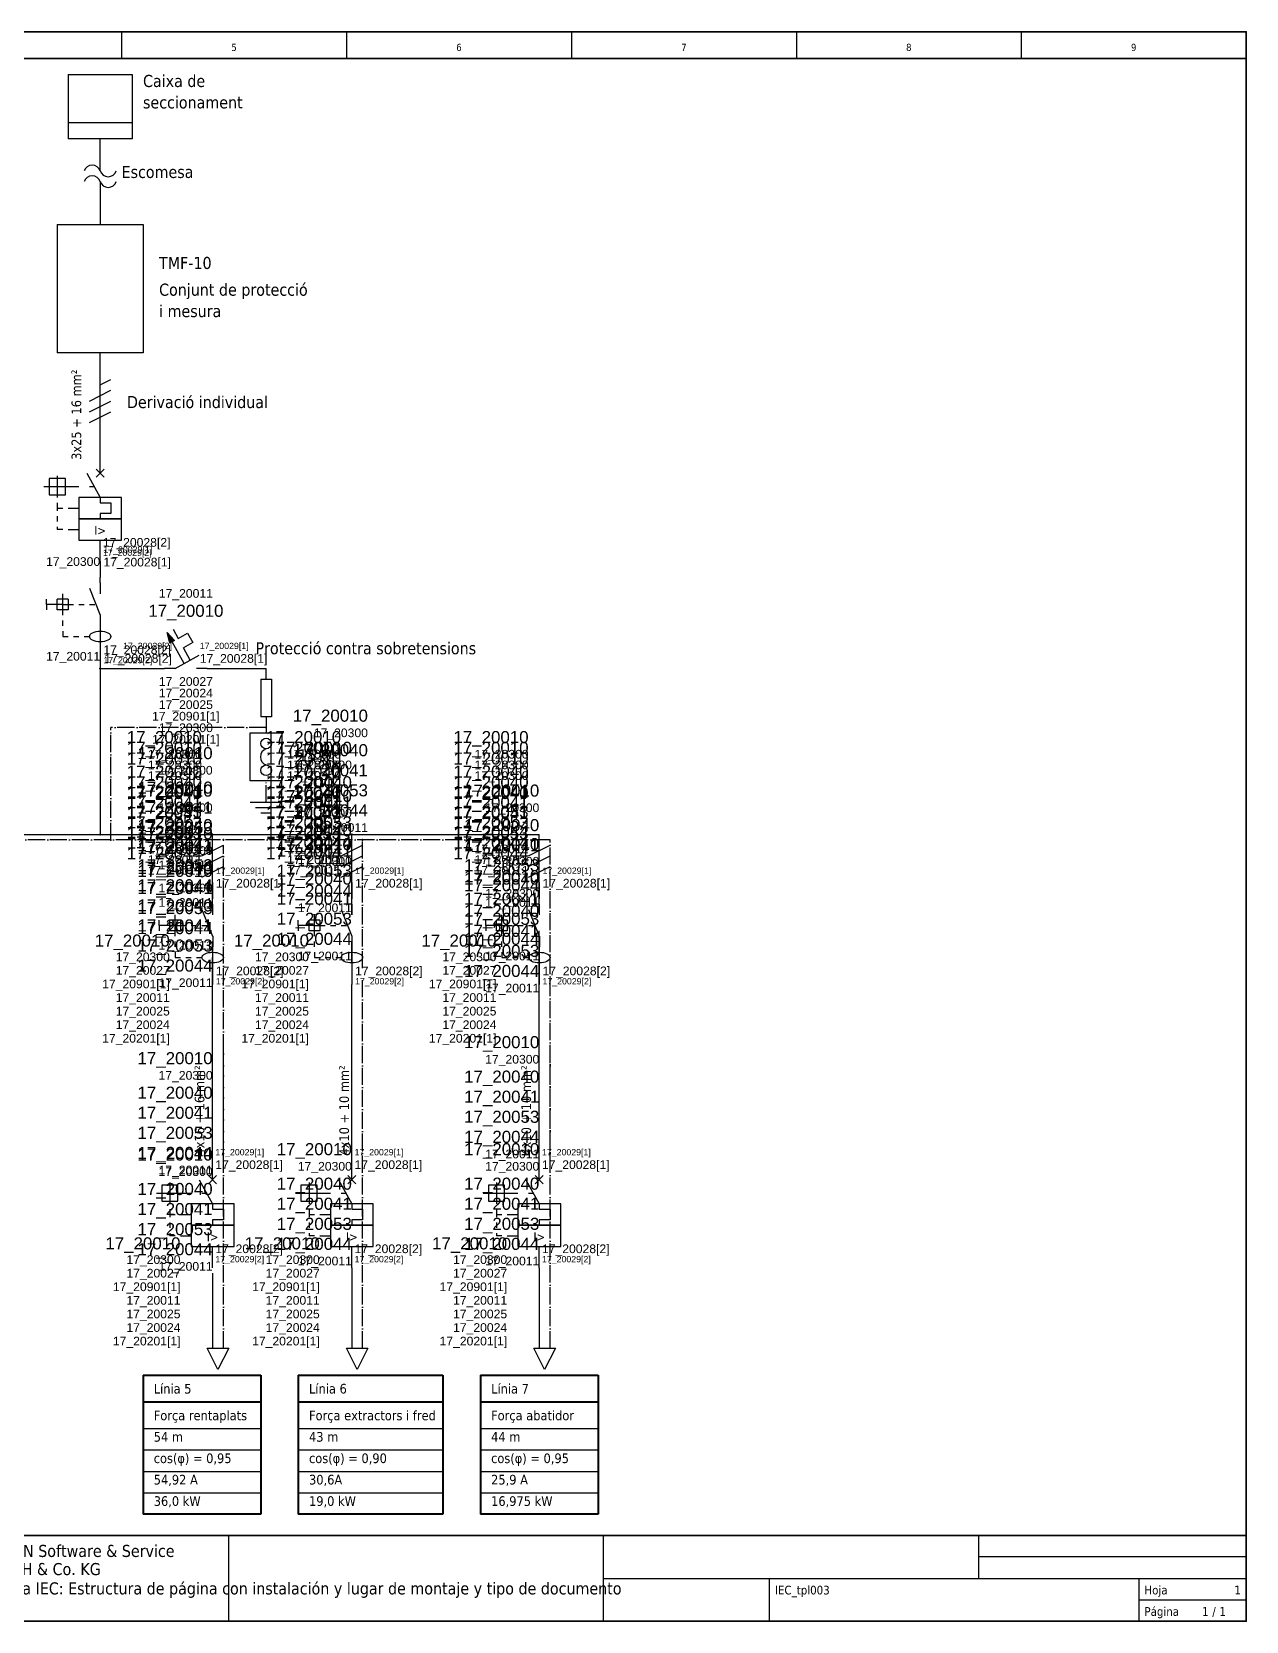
# Model space of a CAD drawing. Header units: millimetres. Extents: x 2792 to 4993, y 1483 to 2534.
# Drawn here: x 2985.7 to 3212.5, y 1483.4 to 1780.4 of the extents above; entities that cross this region are included whole.
import ezdxf
from ezdxf.enums import TextEntityAlignment as Align

# ---------------------------------------------------------------- set-up
doc = ezdxf.new("R2010")
doc.units = ezdxf.units.MM
doc.linetypes.add('EPL_DASHDOT', pattern=[1, 0.8, -0.1, 0, -0.1])
doc.layers.add('1', color=7, linetype='Continuous')
for name, color, linetype, lineweight in [('EPLAN201', 7, 'Continuous', 35), ('EPLAN451', 7, 'Continuous', 35), ('EPLAN452', 7, 'Continuous', 35), ('EPLAN453', 7, 'Continuous', 35)]:
    doc.layers.add(name, color=color, linetype=linetype, lineweight=lineweight)
doc.layers.get('0').off()
doc.styles.get("Standard").update_dxf_attribs({"font": 'arial.ttf'})
doc.styles.add('Tahoma', font='tahoma.ttf')

# ---------------------------------------------------------------- blocks, each defined once
blk = doc.blocks.new('EPLFRAME')
at = {"layer": 'EPLAN201', "color": 0, "linetype": 'Continuous', "lineweight": 25, "ltscale": 4}
for p, q in [((210, 297), (210, 292)), ((252, 297), (252, 292)), ((294, 297), (294, 292)), ((336, 297), (336, 292)), ((378, 297), (378, 292)), ((230, 0), (230, 16)), ((300, 0), (300, 16)), ((370, 16), (370, 8)), ((420, 12), (370, 12)), ((300, 8), (420, 8)), ((331, 0), (331, 8)), ((400, 0), (400, 8)), ((400, 4), (420, 4))]:
    blk.add_line(p, q, dxfattribs=at)
at = {"layer": 'EPLAN201', "color": 0, "linetype": 'Continuous', "lineweight": 35, "ltscale": 4}
for p, q in [((0, 292), (420, 292)), ((0, 16), (420, 16))]:
    blk.add_line(p, q, dxfattribs=at)
blk.add_lwpolyline([(0, 0), (420, 0), (420, 297), (0, 297)], close=True, dxfattribs=at)
at = {"color": 0}
for tag, p in [('53_19005_1', (21, 293)), ('53_19005', (63, 293)), ('53_19005_8', (105, 293)), ('53_19005_6', (147, 293)), ('53_19005_7', (189, 293)), ('53_19005_9', (231, 293)), ('53_19005_3', (273, 293)), ('53_19005_2', (315, 293)), ('53_19005_4', (357, 293)), ('53_19005_5', (399, 293))]:
    blk.add_attdef(tag, text='', height=1.3545, dxfattribs=at).set_placement(p, align=Align.BOTTOM_CENTER)
for tag, p, height in [('4_11041', (1, 19.2575), 2.2575), ('4_11071[1]', (1, 14.6254), 1.6254), ('4_11074[1]', (21, 14.6254), 1.6254), ('4_11070[1]', (41, 14.6254), 1.6254), ('4_11024', (73, 14.6254), 1.6254), ('14_10014', (101, 14.2575), 2.2575), ('14_10015', (185, 14.2575), 2.2575), ('4_11011', (231, 14.2575), 2.2575), ('4_11030', (301, 14.2575), 2.2575), ('4_11036', (374, 14.6254), 1.6254), ('4_11071[2]', (1, 10.6254), 1.6254), ('4_11074[2]', (21, 10.6254), 1.6254), ('4_11070[2]', (41, 10.6254), 1.6254), ('4_11022', (73, 10.6254), 1.6254), ('4_1540', (374, 10.6254), 1.6254), ('14_10011', (101, 7.2575), 2.2575), ('4_11071[3]', (1, 6.6254), 1.6254), ('4_11074[3]', (21, 6.6254), 1.6254), ('4_11070[3]', (41, 6.6254), 1.6254), ('4_11080', (73, 6.6254), 1.6254), ('4_11059', (301, 6.6254), 1.6254), ('14_10013', (332, 6.6254), 1.6254), ('14_10151', (73, 2.6254), 1.6254), ('14_10300', (415, 2.6254), 1.6254)]:
    blk.add_attdef(tag, p, '', height=height, dxfattribs=at)
for tag, height, p in [('4_11040', 2.2575, (419, 19.2575)), ('4_11000', 1.6254, (419, 6.6254)), ('4_11085', 1.6254, (141, 2.6254)), ('4_11086', 1.6254, (183, 2.6254)), ('4_25020', 1.6254, (413, 2.6254))]:
    blk.add_attdef(tag, text='', height=height, dxfattribs=at).set_placement(p, align=Align.RIGHT)
at = {"layer": 'EPLAN201', "color": 0, "style": 'Tahoma'}
for s, p in [('Hoja', (401, 5)), ('Página', (401, 1))]:
    blk.add_text(s, height=1.6254, dxfattribs=at).set_placement(p)
blk.add_text('/', height=1.6254, dxfattribs=at).set_placement((413.997, 0.9974), align=Align.CENTER)

msp = doc.modelspace()

# ---------------------------------------------------------------- hatches: boundary and pattern name
at = {"layer": '1', "linetype": 'Continuous', "lineweight": 25, "ltscale": 4}
msp.add_hatch(color=256, dxfattribs=at).paths.add_polyline_path([(3010.98, 1668.21), (3012.38, 1666.7), (3011.51, 1666.22)], flags=0)

# ---------------------------------------------------------------- linework, layer by layer
at = {"layer": '1', "linetype": 'Continuous', "lineweight": 30, "ltscale": 4}
for p, q in [((2992.49, 1772.44), (3004.49, 1772.44)), ((2992.49, 1772.44), (2992.49, 1761.44)), ((3004.49, 1772.44), (3004.49, 1761.44)), ((3004.49, 1763.44), (2992.49, 1763.44)), ((2992.49, 1761.44), (2992.49, 1760.44)), ((3004.49, 1761.44), (3004.49, 1760.44)), ((3004.49, 1760.44), (2992.49, 1760.44)), ((2998.49, 1754.44), (2998.49, 1760.44)), ((2998.49, 1752.44), (2998.49, 1744.44)), ((2990.49, 1744.44), (3006.49, 1744.44)), ((2990.49, 1744.44), (2990.49, 1720.44)), ((3006.49, 1744.44), (3006.49, 1720.44)), ((3006.49, 1720.44), (2990.49, 1720.44)), ((2998.49, 1661.44), (3010.49, 1661.44)), ((3018.49, 1661.44), (3029.49, 1661.44)), ((3029.49, 1659.44), (3029.49, 1661.44)), ((3028.49, 1659.44), (3030.49, 1659.44)), ((3028.49, 1659.44), (3028.49, 1652.44)), ((3030.49, 1659.44), (3030.49, 1652.44)), ((3030.49, 1652.44), (3028.49, 1652.44)), ((3029.49, 1652.44), (3029.49, 1649.44)), ((3026.49, 1649.44), (3032.49, 1649.44)), ((3026.49, 1640.44), (3026.49, 1649.44)), ((3032.49, 1640.44), (3032.49, 1649.44)), ((3032.49, 1640.44), (3026.49, 1640.44)), ((3032.49, 1636.44), (3026.49, 1636.44)), ((3031.49, 1635.44), (3027.49, 1635.44)), ((3030.49, 1634.44), (3028.49, 1634.44)), ((3018.49, 1534.44), (3021.49, 1534.44)), ((3020.49, 1530.44), (3018.49, 1534.44)), ((3022.49, 1534.44), (3020.49, 1530.44)), ((3021.49, 1534.44), (3022.49, 1534.44)), ((3044.49, 1534.44), (3047.49, 1534.44)), ((3046.49, 1530.44), (3044.49, 1534.44)), ((3048.49, 1534.44), (3046.49, 1530.44)), ((3047.49, 1534.44), (3048.49, 1534.44)), ((3079.49, 1534.44), (3082.49, 1534.44)), ((3081.49, 1530.44), (3079.49, 1534.44)), ((3083.49, 1534.44), (3081.49, 1530.44)), ((3082.49, 1534.44), (3083.49, 1534.44)), ((3006.49, 1519.44), (3028.49, 1519.44)), ((3035.49, 1519.44), (3062.49, 1519.44)), ((3069.49, 1519.44), (3091.49, 1519.44)), ((3006.49, 1515.44), (3028.49, 1515.44)), ((3035.49, 1515.44), (3062.49, 1515.44)), ((3069.49, 1515.44), (3091.49, 1515.44)), ((3006.49, 1511.44), (3028.49, 1511.44)), ((3035.49, 1511.44), (3062.49, 1511.44)), ((3069.49, 1511.44), (3091.49, 1511.44)), ((3006.49, 1507.44), (3028.49, 1507.44)), ((3035.49, 1507.44), (3062.49, 1507.44)), ((3069.49, 1507.44), (3091.49, 1507.44))]:
    msp.add_line(p, q, dxfattribs=at)
at = {"layer": '1', "linetype": 'Continuous', "lineweight": 25, "ltscale": 4}
for p, q in [((2998.49, 1701.44), (2998.49, 1720.44)), ((2998.49, 1714.44), (3000.49, 1715.44)), ((2996.49, 1711.44), (3000.49, 1713.44)), ((2996.49, 1709.44), (3000.49, 1711.44)), ((2996.49, 1707.44), (3000.49, 1709.44)), ((2998.49, 1697.94), (2998.49, 1701.44)), ((2990.49, 1697.44), (2990.49, 1693.44)), ((2995.99, 1697.94), (2998.49, 1693.44)), ((2997.74, 1697.19), (2999.24, 1698.69)), ((2997.74, 1698.69), (2999.24, 1697.19)), ((2987.99, 1695.44), (2994.49, 1695.44)), ((2996.49, 1695.44), (2997.49, 1695.44)), ((2990.49, 1692.44), (2990.49, 1691.44)), ((2990.49, 1691.44), (2991.49, 1691.44)), ((2990.49, 1691.44), (2990.49, 1690.94)), ((2990.49, 1689.94), (2990.49, 1688.94)), ((2992.49, 1691.44), (2994.49, 1691.44)), ((2990.49, 1687.94), (2990.49, 1687.44)), ((2991.49, 1687.44), (2990.49, 1687.44)), ((2992.49, 1687.44), (2994.49, 1687.44)), ((2998.49, 1681.44), (2998.49, 1685.44)), ((2998.49, 1681.44), (2998.49, 1683.44)), ((2998.49, 1681.44), (2998.49, 1678.44)), ((2998.49, 1677.44), (2998.49, 1678.44)), ((2991.49, 1674.44), (2991.49, 1675.44)), ((2996.49, 1676.44), (2998.49, 1671.44)), ((2988.49, 1673.44), (2988.49, 1674.44)), ((2988.49, 1673.44), (2988.49, 1672.44)), ((2989.49, 1673.44), (2988.49, 1673.44)), ((2990.49, 1673.44), (2989.49, 1673.44)), ((2990.49, 1672.44), (2990.49, 1674.44)), ((2992.49, 1674.44), (2990.49, 1674.44)), ((2991.49, 1673.44), (2990.49, 1673.44)), ((2992.49, 1672.44), (2990.49, 1672.44)), ((2991.49, 1672.44), (2991.49, 1674.44)), ((2991.49, 1673.44), (2992.49, 1673.44)), ((2991.49, 1671.44), (2991.49, 1672.44)), ((2992.49, 1674.44), (2992.49, 1672.44)), ((2992.49, 1673.44), (2993.49, 1673.44)), ((2994.49, 1673.44), (2995.49, 1673.44)), ((2996.49, 1673.44), (2997.49, 1673.44)), ((2991.49, 1669.44), (2991.49, 1670.44)), ((2998.49, 1669.44), (2998.49, 1664.44)), ((2991.49, 1668.44), (2991.49, 1667.44)), ((2991.49, 1667.44), (2992.49, 1667.44)), ((2993.49, 1667.44), (2994.49, 1667.44)), ((2995.49, 1667.44), (2996.49, 1667.44)), ((3014.18, 1662.37), (3011.94, 1666.46)), ((3012.11, 1668.83), (3013.07, 1667.08)), ((3013.07, 1667.08), (3014.82, 1668.04)), ((3015.78, 1666.29), (3014.03, 1665.33)), ((3014.82, 1668.04), (3015.78, 1666.29)), ((2998.49, 1664.44), (2998.49, 1662.44)), ((3012.49, 1661.43), (3016.99, 1663.93)), ((3015.31, 1662.99), (3014.03, 1665.33)), ((2998.49, 1662.44), (2998.49, 1634.44)), ((2998.49, 1634.44), (2998.49, 1630.44)), ((2937.49, 1630.44), (3080.49, 1630.44)), ((3017.49, 1626.44), (3021.49, 1628.44)), ((3019.49, 1623.44), (3019.49, 1630.44)), ((3043.49, 1626.44), (3047.49, 1628.44)), ((3045.49, 1624.44), (3045.49, 1630.44)), ((3048.49, 1630.44), (3080.49, 1630.44)), ((3078.49, 1626.44), (3082.49, 1628.44)), ((3080.49, 1616.44), (3080.49, 1630.44)), ((3017.49, 1624.44), (3021.49, 1626.44)), ((3043.49, 1624.44), (3047.49, 1626.44)), ((3078.49, 1624.44), (3082.49, 1626.44)), ((3017.49, 1622.44), (3021.49, 1624.44)), ((3019.49, 1616.44), (3019.49, 1623.44)), ((3043.49, 1622.44), (3047.49, 1624.44)), ((3045.49, 1615.44), (3045.49, 1624.44)), ((3078.49, 1622.44), (3082.49, 1624.44)), ((3019.49, 1621.44), (3019.49, 1618.44)), ((3045.49, 1621.44), (3045.49, 1618.44)), ((3080.49, 1621.44), (3080.49, 1618.44)), ((3017.49, 1616.44), (3019.49, 1611.44)), ((3019.49, 1617.44), (3019.49, 1618.44)), ((3043.49, 1616.44), (3045.49, 1611.44)), ((3045.49, 1617.44), (3045.49, 1618.44)), ((3078.49, 1616.44), (3080.49, 1611.44)), ((3080.49, 1617.44), (3080.49, 1618.44)), ((3009.49, 1613.44), (3009.49, 1614.44)), ((3009.49, 1613.44), (3009.49, 1612.44)), ((3010.49, 1613.44), (3009.49, 1613.44)), ((3011.49, 1613.44), (3010.49, 1613.44)), ((3011.49, 1612.44), (3011.49, 1614.44)), ((3013.49, 1614.44), (3011.49, 1614.44)), ((3012.49, 1613.44), (3011.49, 1613.44)), ((3012.49, 1614.44), (3012.49, 1615.44)), ((3012.49, 1612.44), (3012.49, 1614.44)), ((3012.49, 1613.44), (3013.49, 1613.44)), ((3013.49, 1614.44), (3013.49, 1612.44)), ((3013.49, 1613.44), (3014.49, 1613.44)), ((3015.49, 1613.44), (3016.49, 1613.44)), ((3017.49, 1613.44), (3018.49, 1613.44)), ((3035.49, 1613.44), (3035.49, 1614.44)), ((3035.49, 1613.44), (3035.49, 1612.44)), ((3036.49, 1613.44), (3035.49, 1613.44)), ((3037.49, 1613.44), (3036.49, 1613.44)), ((3037.49, 1612.44), (3037.49, 1614.44)), ((3039.49, 1614.44), (3037.49, 1614.44)), ((3038.49, 1613.44), (3037.49, 1613.44)), ((3038.49, 1614.44), (3038.49, 1615.44)), ((3038.49, 1612.44), (3038.49, 1614.44)), ((3038.49, 1613.44), (3039.49, 1613.44)), ((3039.49, 1614.44), (3039.49, 1612.44)), ((3039.49, 1613.44), (3040.49, 1613.44)), ((3041.49, 1613.44), (3042.49, 1613.44)), ((3043.49, 1613.44), (3044.49, 1613.44)), ((3070.49, 1613.44), (3070.49, 1614.44)), ((3070.49, 1613.44), (3070.49, 1612.44)), ((3071.49, 1613.44), (3070.49, 1613.44)), ((3072.49, 1613.44), (3071.49, 1613.44)), ((3072.49, 1612.44), (3072.49, 1614.44)), ((3074.49, 1614.44), (3072.49, 1614.44)), ((3073.49, 1613.44), (3072.49, 1613.44)), ((3073.49, 1614.44), (3073.49, 1615.44)), ((3073.49, 1612.44), (3073.49, 1614.44)), ((3073.49, 1613.44), (3074.49, 1613.44)), ((3074.49, 1614.44), (3074.49, 1612.44)), ((3074.49, 1613.44), (3075.49, 1613.44)), ((3076.49, 1613.44), (3077.49, 1613.44)), ((3078.49, 1613.44), (3079.49, 1613.44)), ((3013.49, 1612.44), (3011.49, 1612.44)), ((3012.49, 1611.44), (3012.49, 1612.44)), ((3012.49, 1609.44), (3012.49, 1610.44)), ((3019.49, 1608.44), (3019.49, 1610.44)), ((3039.49, 1612.44), (3037.49, 1612.44)), ((3038.49, 1611.44), (3038.49, 1612.44)), ((3038.49, 1609.44), (3038.49, 1610.44)), ((3045.49, 1606.44), (3045.49, 1610.44)), ((3074.49, 1612.44), (3072.49, 1612.44)), ((3073.49, 1611.44), (3073.49, 1612.44)), ((3073.49, 1609.44), (3073.49, 1610.44)), ((3080.49, 1606.44), (3080.49, 1612.44)), ((3012.49, 1608.44), (3012.49, 1607.44)), ((3012.49, 1607.44), (3013.49, 1607.44)), ((3014.49, 1607.44), (3015.49, 1607.44)), ((3016.49, 1607.44), (3017.49, 1607.44)), ((3019.49, 1609.44), (3019.49, 1604.44)), ((3019.49, 1601.44), (3019.49, 1607.44)), ((3038.49, 1608.44), (3038.49, 1607.44)), ((3038.49, 1607.44), (3039.49, 1607.44)), ((3040.49, 1607.44), (3041.49, 1607.44)), ((3042.49, 1607.44), (3043.49, 1607.44)), ((3045.49, 1609.44), (3045.49, 1604.44)), ((3073.49, 1608.44), (3073.49, 1607.44)), ((3073.49, 1607.44), (3074.49, 1607.44)), ((3075.49, 1607.44), (3076.49, 1607.44)), ((3077.49, 1607.44), (3078.49, 1607.44)), ((3080.49, 1609.44), (3080.49, 1604.44)), ((3080.49, 1600.44), (3080.49, 1608.44)), ((3019.49, 1566.44), (3019.49, 1604.44)), ((3019.49, 1604.44), (3019.49, 1602.44)), ((3045.49, 1604.44), (3045.49, 1602.44)), ((3080.49, 1569.44), (3080.49, 1605.44)), ((3080.49, 1604.44), (3080.49, 1602.44)), ((3019.49, 1567.44), (3019.49, 1602.44)), ((3045.49, 1567.44), (3045.49, 1602.44)), ((3080.49, 1567.44), (3080.49, 1602.44)), ((3019.49, 1565.94), (3019.49, 1569.44)), ((3045.49, 1565.94), (3045.49, 1569.44)), ((3080.49, 1565.94), (3080.49, 1569.44)), ((3011.49, 1565.44), (3011.49, 1561.44)), ((3016.99, 1565.94), (3019.49, 1561.44)), ((3018.74, 1565.19), (3020.24, 1566.69)), ((3018.74, 1566.69), (3020.24, 1565.19)), ((3037.49, 1565.44), (3037.49, 1561.44)), ((3042.99, 1565.94), (3045.49, 1561.44)), ((3044.74, 1565.19), (3046.24, 1566.69)), ((3044.74, 1566.69), (3046.24, 1565.19)), ((3072.49, 1565.44), (3072.49, 1561.44)), ((3077.99, 1565.94), (3080.49, 1561.44)), ((3079.74, 1565.19), (3081.24, 1566.69)), ((3079.74, 1566.69), (3081.24, 1565.19)), ((3008.99, 1563.44), (3015.49, 1563.44)), ((3017.49, 1563.44), (3018.49, 1563.44)), ((3034.99, 1563.44), (3041.49, 1563.44)), ((3043.49, 1563.44), (3044.49, 1563.44)), ((3069.99, 1563.44), (3076.49, 1563.44)), ((3078.49, 1563.44), (3079.49, 1563.44)), ((3011.49, 1560.44), (3011.49, 1559.44)), ((3011.49, 1559.44), (3012.49, 1559.44)), ((3011.49, 1559.44), (3011.49, 1558.94)), ((3013.49, 1559.44), (3015.49, 1559.44)), ((3037.49, 1560.44), (3037.49, 1559.44)), ((3037.49, 1559.44), (3038.49, 1559.44)), ((3037.49, 1559.44), (3037.49, 1558.94)), ((3039.49, 1559.44), (3041.49, 1559.44)), ((3072.49, 1560.44), (3072.49, 1559.44)), ((3072.49, 1559.44), (3073.49, 1559.44)), ((3072.49, 1559.44), (3072.49, 1558.94)), ((3074.49, 1559.44), (3076.49, 1559.44)), ((3011.49, 1557.94), (3011.49, 1556.94)), ((3037.49, 1557.94), (3037.49, 1556.94)), ((3072.49, 1557.94), (3072.49, 1556.94)), ((3011.49, 1555.94), (3011.49, 1555.44)), ((3012.49, 1555.44), (3011.49, 1555.44)), ((3013.49, 1555.44), (3015.49, 1555.44)), ((3019.49, 1549.44), (3019.49, 1553.44)), ((3037.49, 1555.94), (3037.49, 1555.44)), ((3038.49, 1555.44), (3037.49, 1555.44)), ((3039.49, 1555.44), (3041.49, 1555.44)), ((3045.49, 1549.44), (3045.49, 1553.44)), ((3072.49, 1555.94), (3072.49, 1555.44)), ((3073.49, 1555.44), (3072.49, 1555.44)), ((3074.49, 1555.44), (3076.49, 1555.44)), ((3080.49, 1549.44), (3080.49, 1553.44)), ((3019.49, 1548.44), (3019.49, 1534.44)), ((3045.49, 1549.44), (3045.49, 1534.44)), ((3080.49, 1549.44), (3080.49, 1534.44))]:
    msp.add_line(p, q, dxfattribs=at)
at = {"layer": '1', "linetype": 'Continuous', "lineweight": 25}
for p, q in [((2998.49, 1677.44), (2998.49, 1675.44)), ((2998.5, 1671.44), (2998.5, 1669.44)), ((3012.49, 1661.43), (3010.49, 1661.43)), ((3018.49, 1661.44), (3016.49, 1661.44)), ((3019.49, 1617.44), (3019.49, 1615.44)), ((3045.49, 1617.44), (3045.49, 1615.44)), ((3080.49, 1617.44), (3080.49, 1615.44)), ((3019.5, 1611.44), (3019.5, 1609.44)), ((3045.5, 1611.44), (3045.5, 1609.44)), ((3080.5, 1611.44), (3080.5, 1609.44))]:
    msp.add_line(p, q, dxfattribs=at)
at = {"layer": '1', "linetype": 'EPL_DASHDOT', "lineweight": 30, "ltscale": 4}
for p, q in [((3000.49, 1629.44), (3000.49, 1650.44)), ((3029.49, 1650.44), (3000.49, 1650.44)), ((3029.49, 1636.44), (3029.49, 1640.44)), ((3082.49, 1629.44), (2939.49, 1629.44)), ((3021.49, 1569.44), (3021.49, 1628.44)), ((3047.49, 1605.44), (3047.49, 1629.44)), ((3082.49, 1567.44), (3082.49, 1629.44)), ((3047.49, 1534.44), (3047.49, 1603.44)), ((3021.49, 1534.44), (3021.49, 1591.44)), ((3082.49, 1534.44), (3082.49, 1588.44))]:
    msp.add_line(p, q, dxfattribs=at)
at = {"layer": '1', "linetype": 'Continuous', "lineweight": 40, "ltscale": 4}
for p, q in [((3006.49, 1529.44), (3006.49, 1524.44)), ((3006.49, 1529.44), (3028.49, 1529.44)), ((3028.49, 1529.44), (3028.49, 1524.44)), ((3035.49, 1529.44), (3035.49, 1524.44)), ((3035.49, 1529.44), (3062.49, 1529.44)), ((3062.49, 1529.44), (3062.49, 1524.44)), ((3069.49, 1529.44), (3069.49, 1524.44)), ((3069.49, 1529.44), (3091.49, 1529.44)), ((3091.49, 1529.44), (3091.49, 1524.44)), ((3006.49, 1524.44), (3006.49, 1506.44)), ((3006.49, 1524.44), (3006.49, 1503.44)), ((3006.49, 1524.44), (3028.49, 1524.44)), ((3028.49, 1524.44), (3028.49, 1506.44)), ((3028.49, 1524.44), (3028.49, 1503.44)), ((3035.49, 1524.44), (3035.49, 1506.44)), ((3035.49, 1524.44), (3035.49, 1503.44)), ((3035.49, 1524.44), (3062.49, 1524.44)), ((3062.49, 1524.44), (3062.49, 1503.44)), ((3069.49, 1524.44), (3069.49, 1506.44)), ((3069.49, 1524.44), (3069.49, 1503.44)), ((3069.49, 1524.44), (3091.49, 1524.44)), ((3091.49, 1524.44), (3091.49, 1506.44)), ((3091.49, 1524.44), (3091.49, 1503.44)), ((3028.49, 1503.44), (3006.49, 1503.44)), ((3062.49, 1503.44), (3035.49, 1503.44)), ((3091.49, 1503.44), (3069.49, 1503.44))]:
    msp.add_line(p, q, dxfattribs=at)
at = {"layer": '1', "linetype": 'Continuous', "lineweight": 25, "ltscale": 4}
for points in [[(2988.99, 1693.94), (2991.99, 1693.94), (2991.99, 1696.94), (2988.99, 1696.94)], [(2994.49, 1689.44), (3002.49, 1689.44), (3002.49, 1693.44), (2994.49, 1693.44)], [(2994.49, 1685.44), (3002.49, 1685.44), (3002.49, 1689.44), (2994.49, 1689.44)], [(3010.98, 1668.21), (3012.38, 1666.7), (3011.51, 1666.22), (3010.98, 1668.21)], [(3009.99, 1561.94), (3012.99, 1561.94), (3012.99, 1564.94), (3009.99, 1564.94)], [(3035.99, 1561.94), (3038.99, 1561.94), (3038.99, 1564.94), (3035.99, 1564.94)], [(3070.99, 1561.94), (3073.99, 1561.94), (3073.99, 1564.94), (3070.99, 1564.94)], [(3015.49, 1557.44), (3023.49, 1557.44), (3023.49, 1561.44), (3015.49, 1561.44)], [(3041.49, 1557.44), (3049.49, 1557.44), (3049.49, 1561.44), (3041.49, 1561.44)], [(3076.49, 1557.44), (3084.49, 1557.44), (3084.49, 1561.44), (3076.49, 1561.44)], [(3015.49, 1553.44), (3023.49, 1553.44), (3023.49, 1557.44), (3015.49, 1557.44)], [(3041.49, 1553.44), (3049.49, 1553.44), (3049.49, 1557.44), (3041.49, 1557.44)], [(3076.49, 1553.44), (3084.49, 1553.44), (3084.49, 1557.44), (3076.49, 1557.44)]]:
    msp.add_lwpolyline(points, close=True, dxfattribs=at)
for points in [[(2998.49, 1693.44), (2998.49, 1692.44), (3000.49, 1692.44), (3000.49, 1690.44), (2998.49, 1690.44), (2998.49, 1689.44)], [(3019.49, 1561.44), (3019.49, 1560.44), (3021.49, 1560.44), (3021.49, 1558.44), (3019.49, 1558.44), (3019.49, 1557.44)], [(3045.49, 1561.44), (3045.49, 1560.44), (3047.49, 1560.44), (3047.49, 1558.44), (3045.49, 1558.44), (3045.49, 1557.44)], [(3080.49, 1561.44), (3080.49, 1560.44), (3082.49, 1560.44), (3082.49, 1558.44), (3080.49, 1558.44), (3080.49, 1557.44)]]:
    msp.add_lwpolyline(points, dxfattribs=at)
at = {"layer": '1', "linetype": 'Continuous', "lineweight": 100, "ltscale": 4}
for centre in [(2998.49, 1661.44), (3029.49, 1650.44), (2998.49, 1630.44), (3000.49, 1629.44), (3019.49, 1630.44), (3021.49, 1629.44), (3045.49, 1630.44), (3047.49, 1629.44)]:
    msp.add_circle(centre, 0.0000001, dxfattribs=at)
at = {"layer": '1', "linetype": 'Continuous', "lineweight": 30, "ltscale": 4}
for centre in [(3029.49, 1647.44), (3029.49, 1642.44)]:
    msp.add_circle(centre, 1, dxfattribs=at)
for centre, start, end in [((2996.99, 1753.94), 18.4349, 161.5651), ((2996.99, 1751.94), 18.4349, 161.5651), ((2999.99, 1754.94), 198.4349, 341.5651), ((2999.99, 1752.94), 198.4349, 341.5651), ((3029.99, 1644.94), 108.4349, 251.5651)]:
    msp.add_arc(centre, 1.58, start, end, dxfattribs=at)
at = {"layer": '1', "linetype": 'Continuous', "lineweight": 25, "ltscale": 4}
for centre in [(2998.49, 1667.44), (3019.49, 1607.44), (3045.49, 1607.44), (3080.49, 1607.44)]:
    msp.add_ellipse(centre, major_axis=(2, 0), ratio=0.5, start_param=-6.283185, end_param=0, dxfattribs=at)

# ---------------------------------------------------------------- block references
ref = msp.add_blockref('EPLFRAME', (2792.49, 1483.44))
ref.add_attrib('14_10011', 'Plantilla de proyecto con estructura de identificación según la norma IEC: Estructura de página con instalación y lugar de montaje y tipo de documento', (2893.49, 1488.44), dxfattribs={"layer": 'EPLAN451', "color": 0, "height": 2.2575, "style": 'Tahoma'})
ref.add_attrib('14_10013', 'IEC_tpl003', (3124.49, 1488.44), dxfattribs={"layer": 'EPLAN451', "color": 0, "height": 1.625, "style": 'Tahoma'})
ref.add_attrib('53_19005_2', '7', dxfattribs={"layer": 'EPLAN453', "color": 0, "height": 1.35, "style": 'Tahoma'}).set_placement((3107.49, 1776.44), align=Align.BOTTOM_CENTER)
ref.add_attrib('53_19005_3', '6', dxfattribs={"layer": 'EPLAN453', "color": 0, "height": 1.35, "style": 'Tahoma'}).set_placement((3065.49, 1776.44), align=Align.BOTTOM_CENTER)
ref.add_attrib('53_19005_4', '8', dxfattribs={"layer": 'EPLAN453', "color": 0, "height": 1.35, "style": 'Tahoma'}).set_placement((3149.49, 1776.44), align=Align.BOTTOM_CENTER)
ref.add_attrib('53_19005_5', '9', dxfattribs={"layer": 'EPLAN453', "color": 0, "height": 1.35, "style": 'Tahoma'}).set_placement((3191.49, 1776.44), align=Align.BOTTOM_CENTER)
ref.add_attrib('14_10015', 'EPLAN Software & Service', (2977.49, 1495.44), dxfattribs={"layer": 'EPLAN451', "color": 0, "height": 2.2575, "style": 'Tahoma'})
ref.add_attrib('4_11000', '1', dxfattribs={"layer": 'EPLAN452', "color": 0, "height": 1.63, "style": 'Tahoma'}).set_placement((3211.49, 1488.44), align=Align.RIGHT)
ref.add_attrib('53_19005_9', '5', dxfattribs={"layer": 'EPLAN453', "color": 0, "height": 1.35, "style": 'Tahoma'}).set_placement((3023.49, 1776.44), align=Align.BOTTOM_CENTER)
ref.add_attrib('4_25020', '1', dxfattribs={"layer": 'EPLAN451', "color": 0, "height": 1.63, "style": 'Tahoma'}).set_placement((3205.49, 1484.44), align=Align.RIGHT)
ref.add_attrib('14_10300', '1', (3207.49, 1484.44), dxfattribs={"layer": 'EPLAN451', "color": 0, "height": 1.63, "style": 'Tahoma'})
ref.add_attrib('14_10015/1', 'GmbH & Co. KG', (2977.49, 1492.05), dxfattribs={"layer": 'EPLAN451', "color": 0, "height": 2.2575, "style": 'Tahoma'})

# ---------------------------------------------------------------- texts
at = {"layer": '1', "style": 'Tahoma'}
for s, height, p in [('Caixa de', 2.257, (3006.49, 1769.44)), ('seccionament', 2.2575, (3006.49, 1765.44)), ('Escomesa', 2.257, (3002.49, 1752.44)), ('TMF-10', 2.257, (3009.49, 1735.44)), ('Conjunt de protecció', 2.2575, (3009.49, 1730.44)), ('i mesura', 2.257, (3009.49, 1726.44)), ('Derivació individual', 2.2575, (3003.49, 1709.44)), ('Protecció contra sobretensions', 2.2575, (3027.49, 1663.44)), ('15 Ω', 2.257, (3035.49, 1643.44)), ('Línia 5', 1.806, (3008.49, 1525.44)), ('Línia 6', 1.806, (3037.49, 1525.44)), ('Línia 7', 1.806, (3071.49, 1525.44)), ('Força rentaplats', 1.806, (3008.49, 1520.44)), ('Força extractors i fred', 1.806, (3037.49, 1520.44)), ('Força abatidor', 1.806, (3071.49, 1520.44)), ('54 m', 1.806, (3008.49, 1516.44)), ('43 m', 1.806, (3037.49, 1516.44)), ('44 m', 1.806, (3071.49, 1516.44)), ('cos(φ) = 0,95 ', 1.806, (3008.49, 1512.44)), ('cos(φ) = 0,90', 1.806, (3037.49, 1512.44)), ('cos(φ) = 0,95 ', 1.806, (3071.49, 1512.44)), ('54,92 A', 1.806, (3008.49, 1508.44)), ('30,6A', 1.806, (3037.49, 1508.44)), ('25,9 A', 1.806, (3071.49, 1508.44)), ('36,0 kW', 1.806, (3008.49, 1504.44)), ('19,0 kW', 1.806, (3037.49, 1504.44)), ('16,975 kW', 1.806, (3071.49, 1504.44))]:
    msp.add_text(s, height=height, dxfattribs=at).set_placement(p, align=Align.BOTTOM_LEFT)
for s, p in [('3x25 + 16 mm²', (2995.49, 1700.44)), ('4x16 + 16 mm²', (3018.49, 1570.44)), ('4x10 + 10 mm²', (3045.49, 1570.44)), ('4x10 + 10 mm²', (3079.49, 1570.44))]:
    msp.add_text(s, height=1.806, rotation=90, dxfattribs=at).set_placement(p, align=Align.BOTTOM_LEFT)
for p in [(2998.49, 1687.26), (3019.49, 1555.26), (3045.49, 1555.26), (3080.49, 1555.26)]:
    msp.add_text('I>', height=1.625, dxfattribs=at).set_placement(p, align=Align.MIDDLE_CENTER)
at = {"layer": '1'}
for tag, text, height, p in [('17_20028[2]', '17_20028[2]', 1.6254, (2998.99, 1685.84)), ('17_20029[2]', '17_20029[2]', 1.1739, (2998.99, 1683.68)), ('17_20029[2]', '17_20029[2]', 1.1739, (2999.09, 1663.6)), ('17_20028[2]', '17_20028[2]', 1.6254, (2999.09, 1665.76)), ('17_20028[2]', '17_20028[2]', 1.6254, (3020.09, 1605.76)), ('17_20028[2]', '17_20028[2]', 1.6254, (3046.09, 1605.76)), ('17_20028[2]', '17_20028[2]', 1.6254, (3081.09, 1605.76)), ('17_20029[2]', '17_20029[2]', 1.1739, (3020.09, 1603.6)), ('17_20029[2]', '17_20029[2]', 1.1739, (3046.09, 1603.6)), ('17_20029[2]', '17_20029[2]', 1.1739, (3081.09, 1603.6)), ('17_20028[2]', '17_20028[2]', 1.6254, (3019.99, 1553.84)), ('17_20028[2]', '17_20028[2]', 1.6254, (3045.99, 1553.84)), ('17_20028[2]', '17_20028[2]', 1.6254, (3080.99, 1553.84)), ('17_20029[2]', '17_20029[2]', 1.1739, (3019.99, 1551.68)), ('17_20029[2]', '17_20029[2]', 1.1739, (3045.99, 1551.68)), ('17_20029[2]', '17_20029[2]', 1.1739, (3080.99, 1551.68))]:
    msp.add_attdef(tag, text=text, height=height, dxfattribs=at).set_placement(p, align=Align.TOP_LEFT)
for tag, text, height, p in [('17_20029[1]', '17_20029[1]', 1.1739, (2999.09, 1682.74)), ('17_20028[1]', '17_20028[1]', 1.6254, (2999.09, 1680.04)), ('17_20029[1]', '17_20029[1]', 1.1739, (3017.09, 1664.74)), ('17_20028[1]', '17_20028[1]', 1.6254, (3017.09, 1662.04)), ('17_20029[1]', '17_20029[1]', 1.1739, (3020.09, 1622.74)), ('17_20028[1]', '17_20028[1]', 1.6254, (3020.09, 1620.04)), ('17_20029[1]', '17_20029[1]', 1.1739, (3046.09, 1622.74)), ('17_20028[1]', '17_20028[1]', 1.6254, (3046.09, 1620.04)), ('17_20029[1]', '17_20029[1]', 1.1739, (3081.09, 1622.74)), ('17_20028[1]', '17_20028[1]', 1.6254, (3081.09, 1620.04)), ('17_20029[1]', '17_20029[1]', 1.1739, (3019.99, 1570.14)), ('17_20029[1]', '17_20029[1]', 1.1739, (3045.99, 1570.14)), ('17_20029[1]', '17_20029[1]', 1.1739, (3080.99, 1570.14)), ('17_20028[1]', '17_20028[1]', 1.6254, (3019.99, 1567.44)), ('17_20028[1]', '17_20028[1]', 1.6254, (3045.99, 1567.44)), ('17_20028[1]', '17_20028[1]', 1.6254, (3080.99, 1567.44))]:
    msp.add_attdef(tag, text=text, height=height, dxfattribs=at).set_placement(p, align=Align.BOTTOM_LEFT)
for tag, text, height, p in [('17_20300', '17_20300', 1.625, (2998.49, 1680.14)), ('17_20029[2]', '17_20029[2]', 1.1739, (3011.89, 1664.74)), ('17_20011', '17_20011', 1.625, (2998.49, 1662.44)), ('17_20028[2]', '17_20028[2]', 1.6254, (3011.89, 1662.04)), ('17_20010', '17_20010', 2.257, (3048.49, 1650.84)), ('17_20010', '17_20010', 2.257, (3017.49, 1646.84)), ('17_20010', '17_20010', 2.257, (3043.49, 1646.84)), ('17_20300', '17_20300', 1.625, (3048.49, 1648.14)), ('17_20010', '17_20010', 2.257, (3078.49, 1646.84)), ('17_20010', '17_20010', 2.257, (3017.49, 1644.84)), ('17_20010', '17_20010', 2.257, (3017.49, 1642.84)), ('17_20010', '17_20010', 2.257, (3019.49, 1643.84)), ('17_20300', '17_20300', 1.625, (3017.49, 1644.14)), ('17_20010', '17_20010', 2.257, (3043.49, 1644.84)), ('17_20010', '17_20010', 2.257, (3043.49, 1642.84)), ('17_20010', '17_20010', 2.257, (3045.49, 1644.84)), ('17_20300', '17_20300', 1.625, (3043.49, 1644.14)), ('17_20040', '17_20040', 2.257, (3048.49, 1644.39)), ('17_20010', '17_20010', 2.257, (3078.49, 1644.84)), ('17_20010', '17_20010', 2.257, (3078.49, 1642.84)), ('17_20300', '17_20300', 1.625, (3078.49, 1644.14)), ('17_20040', '17_20040', 2.257, (3017.49, 1640.39)), ('17_20300', '17_20300', 1.625, (3017.49, 1642.14)), ('17_20300', '17_20300', 1.625, (3019.49, 1641.14)), ('17_20040', '17_20040', 2.257, (3043.49, 1640.39)), ('17_20300', '17_20300', 1.625, (3043.49, 1642.14)), ('17_20041', '17_20041', 2.257, (3048.49, 1640.64)), ('17_20300', '17_20300', 1.625, (3045.49, 1642.14)), ('17_20040', '17_20040', 2.257, (3078.49, 1640.39)), ('17_20300', '17_20300', 1.625, (3078.49, 1642.14)), ('17_20040', '17_20040', 2.257, (3017.49, 1638.39)), ('17_20041', '17_20041', 2.257, (3017.49, 1636.64)), ('17_20040', '17_20040', 2.257, (3019.49, 1637.39)), ('17_20010', '17_20010', 2.257, (3019.49, 1636.84)), ('17_20300', '17_20300', 1.625, (3017.49, 1640.14)), ('17_20040', '17_20040', 2.257, (3043.49, 1638.39)), ('17_20041', '17_20041', 2.257, (3043.49, 1636.64)), ('17_20040', '17_20040', 2.257, (3045.49, 1638.39)), ('17_20300', '17_20300', 1.625, (3043.49, 1640.14)), ('17_20053', '17_20053', 2.257, (3048.49, 1636.89)), ('17_20040', '17_20040', 2.257, (3078.49, 1638.39)), ('17_20041', '17_20041', 2.257, (3078.49, 1636.64)), ('17_20010', '17_20010', 2.257, (3080.49, 1636.84)), ('17_20300', '17_20300', 1.625, (3078.49, 1640.14)), ('17_20040', '17_20040', 2.257, (3017.49, 1636.39)), ('17_20041', '17_20041', 2.257, (3017.49, 1634.64)), ('17_20041', '17_20041', 2.257, (3019.49, 1633.64)), ('17_20040', '17_20040', 2.257, (3043.49, 1636.39)), ('17_20041', '17_20041', 2.257, (3043.49, 1634.64)), ('17_20010', '17_20010', 2.257, (3045.49, 1635.84)), ('17_20041', '17_20041', 2.257, (3045.49, 1634.64)), ('17_20040', '17_20040', 2.257, (3078.49, 1636.39)), ('17_20041', '17_20041', 2.257, (3078.49, 1634.64)), ('17_20053', '17_20053', 2.257, (3017.49, 1632.89)), ('17_20041', '17_20041', 2.257, (3017.49, 1632.64)), ('17_20053', '17_20053', 2.257, (3017.49, 1630.89)), ('17_20300', '17_20300', 1.625, (3019.49, 1634.14)), ('17_20053', '17_20053', 2.257, (3043.49, 1632.89)), ('17_20041', '17_20041', 2.257, (3043.49, 1632.64)), ('17_20053', '17_20053', 2.257, (3043.49, 1630.89)), ('17_20053', '17_20053', 2.257, (3045.49, 1630.89)), ('17_20044', '17_20044', 2.257, (3048.49, 1633.14)), ('17_20300', '17_20300', 1.625, (3045.49, 1633.14)), ('17_20053', '17_20053', 2.257, (3078.49, 1632.89)), ('17_20041', '17_20041', 2.257, (3078.49, 1632.64)), ('17_20053', '17_20053', 2.257, (3078.49, 1630.89)), ('17_20300', '17_20300', 1.625, (3080.49, 1634.14)), ('17_20044', '17_20044', 2.257, (3017.49, 1629.14)), ('17_20053', '17_20053', 2.257, (3017.49, 1628.89)), ('17_20040', '17_20040', 2.257, (3019.49, 1630.39)), ('17_20053', '17_20053', 2.257, (3019.49, 1629.89)), ('17_20010', '17_20010', 2.257, (3019.49, 1628.84)), ('17_20044', '17_20044', 2.257, (3043.49, 1629.14)), ('17_20053', '17_20053', 2.257, (3043.49, 1628.89)), ('17_20040', '17_20040', 2.257, (3045.49, 1629.39)), ('17_20011', '17_20011', 1.625, (3048.49, 1630.44)), ('17_20044', '17_20044', 2.257, (3078.49, 1629.14)), ('17_20053', '17_20053', 2.257, (3078.49, 1628.89)), ('17_20040', '17_20040', 2.257, (3080.49, 1630.39)), ('17_20044', '17_20044', 2.257, (3017.49, 1627.14)), ('17_20044', '17_20044', 2.257, (3017.49, 1625.14)), ('17_20041', '17_20041', 2.257, (3019.49, 1626.64)), ('17_20044', '17_20044', 2.257, (3019.49, 1626.14)), ('17_20011', '17_20011', 1.625, (3017.49, 1626.44)), ('17_20300', '17_20300', 1.625, (3019.49, 1626.14)), ('17_20044', '17_20044', 2.257, (3043.49, 1627.14)), ('17_20044', '17_20044', 2.257, (3043.49, 1625.14)), ('17_20044', '17_20044', 2.257, (3045.49, 1627.14)), ('17_20010', '17_20010', 2.257, (3045.49, 1626.84)), ('17_20041', '17_20041', 2.257, (3045.49, 1625.64)), ('17_20011', '17_20011', 1.625, (3043.49, 1626.44)), ('17_20044', '17_20044', 2.257, (3078.49, 1627.14)), ('17_20044', '17_20044', 2.257, (3078.49, 1625.14)), ('17_20010', '17_20010', 2.257, (3080.49, 1626.84)), ('17_20041', '17_20041', 2.257, (3080.49, 1626.64)), ('17_20011', '17_20011', 1.625, (3078.49, 1626.44)), ('17_20053', '17_20053', 2.257, (3019.49, 1622.89)), ('17_20040', '17_20040', 2.257, (3019.49, 1622.39)), ('17_20010', '17_20010', 2.257, (3019.49, 1621.84)), ('17_20011', '17_20011', 1.625, (3017.49, 1624.44)), ('17_20011', '17_20011', 1.625, (3019.49, 1623.44)), ('17_20053', '17_20053', 2.257, (3045.49, 1621.89)), ('17_20011', '17_20011', 1.625, (3043.49, 1624.44)), ('17_20011', '17_20011', 1.625, (3045.49, 1624.44)), ('17_20300', '17_20300', 1.625, (3045.49, 1624.14)), ('17_20053', '17_20053', 2.257, (3080.49, 1622.89)), ('17_20011', '17_20011', 1.625, (3078.49, 1624.44)), ('17_20300', '17_20300', 1.625, (3080.49, 1624.14)), ('17_20044', '17_20044', 2.257, (3019.49, 1619.14)), ('17_20011', '17_20011', 1.625, (3017.49, 1622.44)), ('17_20040', '17_20040', 2.257, (3045.49, 1620.39)), ('17_20011', '17_20011', 1.625, (3043.49, 1622.44)), ('17_20010', '17_20010', 2.257, (3080.49, 1620.84)), ('17_20040', '17_20040', 2.257, (3080.49, 1620.39)), ('17_20044', '17_20044', 2.257, (3080.49, 1619.14)), ('17_20011', '17_20011', 1.625, (3078.49, 1622.44)), ('17_20041', '17_20041', 2.257, (3019.49, 1618.64)), ('17_20300', '17_20300', 1.625, (3019.49, 1619.14)), ('17_20044', '17_20044', 2.257, (3045.49, 1618.14)), ('17_20041', '17_20041', 2.257, (3045.49, 1616.64)), ('17_20041', '17_20041', 2.257, (3080.49, 1616.64)), ('17_20300', '17_20300', 1.625, (3080.49, 1618.14)), ('17_20040', '17_20040', 2.257, (3019.49, 1615.39)), ('17_20053', '17_20053', 2.257, (3019.49, 1614.89)), ('17_20011', '17_20011', 1.625, (3019.49, 1616.44)), ('17_20053', '17_20053', 2.257, (3045.49, 1612.89)), ('17_20011', '17_20011', 1.625, (3045.49, 1615.44)), ('17_20040', '17_20040', 2.257, (3080.49, 1614.39)), ('17_20053', '17_20053', 2.257, (3080.49, 1612.89)), ('17_20011', '17_20011', 1.625, (3080.49, 1616.44)), ('17_20041', '17_20041', 2.257, (3019.49, 1611.64)), ('17_20044', '17_20044', 2.257, (3019.49, 1611.14)), ('17_20041', '17_20041', 2.257, (3080.49, 1610.64)), ('17_20053', '17_20053', 2.257, (3019.49, 1607.89)), ('17_20011', '17_20011', 1.625, (3019.49, 1608.44)), ('17_20044', '17_20044', 2.257, (3045.49, 1609.14)), ('17_20044', '17_20044', 2.257, (3080.49, 1609.14)), ('17_20053', '17_20053', 2.257, (3080.49, 1606.89)), ('17_20044', '17_20044', 2.257, (3019.49, 1604.14)), ('17_20011', '17_20011', 1.625, (3045.49, 1606.44)), ('17_20011', '17_20011', 1.625, (3080.49, 1606.44)), ('17_20044', '17_20044', 2.257, (3080.49, 1603.14)), ('17_20011', '17_20011', 1.625, (3019.49, 1601.44)), ('17_20011', '17_20011', 1.625, (3080.49, 1600.44)), ('17_20010', '17_20010', 2.257, (3080.49, 1589.84)), ('17_20010', '17_20010', 2.257, (3019.49, 1586.84)), ('17_20300', '17_20300', 1.625, (3080.49, 1587.14)), ('17_20300', '17_20300', 1.625, (3019.49, 1584.14)), ('17_20040', '17_20040', 2.257, (3080.49, 1583.39)), ('17_20040', '17_20040', 2.257, (3019.49, 1580.39)), ('17_20041', '17_20041', 2.257, (3080.49, 1579.64)), ('17_20041', '17_20041', 2.257, (3019.49, 1576.64)), ('17_20053', '17_20053', 2.257, (3080.49, 1575.89)), ('17_20053', '17_20053', 2.257, (3019.49, 1572.89)), ('17_20044', '17_20044', 2.257, (3080.49, 1572.14)), ('17_20044', '17_20044', 2.257, (3019.49, 1569.14)), ('17_20010', '17_20010', 2.257, (3019.49, 1568.84)), ('17_20010', '17_20010', 2.257, (3045.49, 1569.84)), ('17_20010', '17_20010', 2.257, (3080.49, 1569.84)), ('17_20011', '17_20011', 1.625, (3080.49, 1569.44)), ('17_20011', '17_20011', 1.625, (3019.49, 1566.44)), ('17_20300', '17_20300', 1.625, (3019.49, 1566.14)), ('17_20300', '17_20300', 1.625, (3045.49, 1567.14)), ('17_20300', '17_20300', 1.625, (3080.49, 1567.14)), ('17_20040', '17_20040', 2.257, (3019.49, 1562.39)), ('17_20040', '17_20040', 2.257, (3045.49, 1563.39)), ('17_20040', '17_20040', 2.257, (3080.49, 1563.39)), ('17_20041', '17_20041', 2.257, (3045.49, 1559.64)), ('17_20041', '17_20041', 2.257, (3080.49, 1559.64)), ('17_20041', '17_20041', 2.257, (3019.49, 1558.64)), ('17_20053', '17_20053', 2.257, (3019.49, 1554.89)), ('17_20053', '17_20053', 2.257, (3045.49, 1555.89)), ('17_20053', '17_20053', 2.257, (3080.49, 1555.89)), ('17_20044', '17_20044', 2.257, (3019.49, 1551.14)), ('17_20044', '17_20044', 2.257, (3045.49, 1552.14)), ('17_20044', '17_20044', 2.257, (3080.49, 1552.14)), ('17_20011', '17_20011', 1.625, (3019.49, 1548.44)), ('17_20011', '17_20011', 1.625, (3045.49, 1549.44)), ('17_20011', '17_20011', 1.625, (3080.49, 1549.44))]:
    msp.add_attdef(tag, text=text, height=height, dxfattribs=at).set_placement(p, align=Align.BOTTOM_RIGHT)
for tag, text, height, p in [('17_20011', '17_20011', 1.625, (3014.49, 1674.19)), ('17_20010', '17_20010', 2.257, (3014.49, 1670.44))]:
    msp.add_attdef(tag, text=text, height=height, dxfattribs=at).set_placement(p, align=Align.BOTTOM_CENTER)
for tag, text, height, p in [('17_20027', '17_20027', 1.625, (3014.49, 1659.84)), ('17_20024', '17_20024', 1.625, (3014.49, 1657.68)), ('17_20025', '17_20025', 1.625, (3014.49, 1655.52)), ('17_20901[1]', '17_20901[1]', 1.6254, (3014.49, 1653.36)), ('17_20201[1]', '17_20201[1]', 1.6254, (3014.49, 1649.04)), ('17_20300', '17_20300', 1.625, (3014.49, 1651.2))]:
    msp.add_attdef(tag, text=text, height=height, dxfattribs=at).set_placement(p, align=Align.TOP_CENTER)
for tag, text, height, p in [('17_20010', '17_20010', 2.257, (3011.49, 1610.62)), ('17_20010', '17_20010', 2.257, (3037.49, 1610.62)), ('17_20010', '17_20010', 2.257, (3072.49, 1610.62)), ('17_20300', '17_20300', 1.625, (3011.49, 1607.58)), ('17_20300', '17_20300', 1.625, (3037.49, 1607.58)), ('17_20300', '17_20300', 1.625, (3072.49, 1607.58)), ('17_20027', '17_20027', 1.625, (3011.49, 1605.05)), ('17_20027', '17_20027', 1.625, (3037.49, 1605.05)), ('17_20027', '17_20027', 1.625, (3072.49, 1605.05)), ('17_20901[1]', '17_20901[1]', 1.6254, (3011.49, 1602.51)), ('17_20901[1]', '17_20901[1]', 1.6254, (3037.49, 1602.51)), ('17_20901[1]', '17_20901[1]', 1.6254, (3072.49, 1602.51)), ('17_20011', '17_20011', 1.625, (3011.49, 1599.97)), ('17_20025', '17_20025', 1.625, (3011.49, 1597.43)), ('17_20011', '17_20011', 1.625, (3037.49, 1599.97)), ('17_20025', '17_20025', 1.625, (3037.49, 1597.43)), ('17_20011', '17_20011', 1.625, (3072.49, 1599.97)), ('17_20025', '17_20025', 1.625, (3072.49, 1597.43)), ('17_20024', '17_20024', 1.625, (3011.49, 1594.89)), ('17_20024', '17_20024', 1.625, (3037.49, 1594.89)), ('17_20024', '17_20024', 1.625, (3072.49, 1594.89)), ('17_20201[1]', '17_20201[1]', 1.6254, (3011.49, 1592.36)), ('17_20201[1]', '17_20201[1]', 1.6254, (3037.49, 1592.36)), ('17_20201[1]', '17_20201[1]', 1.6254, (3072.49, 1592.36)), ('17_20010', '17_20010', 2.257, (3013.49, 1554.04)), ('17_20010', '17_20010', 2.257, (3039.49, 1554.04)), ('17_20010', '17_20010', 2.257, (3074.49, 1554.04)), ('17_20300', '17_20300', 1.625, (3013.49, 1551)), ('17_20300', '17_20300', 1.625, (3039.49, 1551)), ('17_20300', '17_20300', 1.625, (3074.49, 1551)), ('17_20027', '17_20027', 1.625, (3013.49, 1548.47)), ('17_20027', '17_20027', 1.625, (3039.49, 1548.47)), ('17_20027', '17_20027', 1.625, (3074.49, 1548.47)), ('17_20901[1]', '17_20901[1]', 1.6254, (3013.49, 1545.93)), ('17_20901[1]', '17_20901[1]', 1.6254, (3039.49, 1545.93)), ('17_20901[1]', '17_20901[1]', 1.6254, (3074.49, 1545.93)), ('17_20011', '17_20011', 1.625, (3013.49, 1543.39)), ('17_20025', '17_20025', 1.625, (3013.49, 1540.85)), ('17_20011', '17_20011', 1.625, (3039.49, 1543.39)), ('17_20025', '17_20025', 1.625, (3039.49, 1540.85)), ('17_20011', '17_20011', 1.625, (3074.49, 1543.39)), ('17_20025', '17_20025', 1.625, (3074.49, 1540.85)), ('17_20024', '17_20024', 1.625, (3013.49, 1538.31)), ('17_20024', '17_20024', 1.625, (3039.49, 1538.31)), ('17_20024', '17_20024', 1.625, (3074.49, 1538.31)), ('17_20201[1]', '17_20201[1]', 1.6254, (3013.49, 1535.78)), ('17_20201[1]', '17_20201[1]', 1.6254, (3039.49, 1535.78)), ('17_20201[1]', '17_20201[1]', 1.6254, (3074.49, 1535.78))]:
    msp.add_attdef(tag, text=text, height=height, dxfattribs=at).set_placement(p, align=Align.MIDDLE_RIGHT)

doc.saveas('drawing.dxf')
